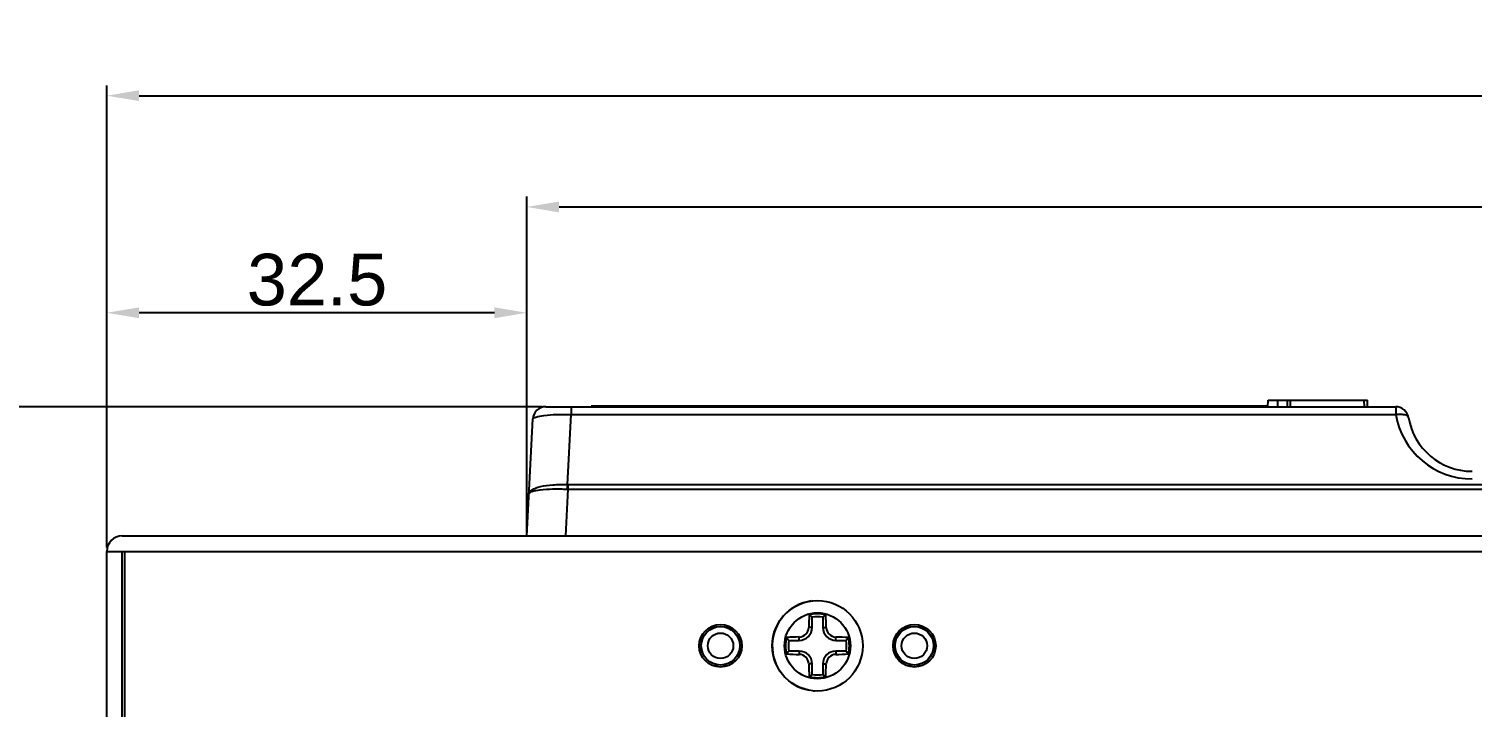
# Model space of a CAD drawing. Extents: x -425 to 6552, y -3049 to 3105.
# Drawn here: x 1207.1 to 1318.7, y -1649.2 to -1596.7 of the extents above; entities that cross this region are included whole.
import ezdxf

# ---------------------------------------------------------------- set-up
doc = ezdxf.new("R2010")
doc.units = 0
doc.header["$PDMODE"] = 3
doc.header["$PDSIZE"] = 1.5
doc.layers.get('0').update_dxf_attribs({"linetype": 'CONTINUOUS'})
doc.layers.get('DEFPOINTS').update_dxf_attribs({"linetype": 'CONTINUOUS'})
doc.layers.add('DIM', color=1, linetype='CONTINUOUS')
doc.styles.add('OMI-1', font='arial.ttf', dxfattribs={"oblique": 1})
doc.dimstyles.new('1', dxfattribs={"dimtxt": 4, "dimasz": 2.5, "dimexe": 0.8, "dimexo": 0.3, "dimgap": 0.5, "dimtad": 1, "dimtoh": 1, "dimdec": 1, "dimzin": 0, "dimtxsty": 'OMI-1', "dimcen": 0, "dimclrd": 256, "dimclre": 256, "dimclrt": 256, "dimazin": 3, "dimtfac": 0.8, "dimtdec": 1, "dimtix": 1, "dimtmove": 0, "dimatfit": 3, "dimtolj": 1, "dimtzin": 0})

# ---------------------------------------------------------------- blocks, each defined once
blk = doc.blocks.new('*D6205')
at = {"layer": 'DEFPOINTS', "color": 0}
for p in [(1478.09, -1601.85), (1213.08, -1637.12), (1478.09, -1637.12)]:
    blk.add_point(p, dxfattribs=at)
at = {"layer": 'DIM'}
for p, q in [((1213.08, -1636.82), (1213.08, -1601.05)), ((1478.09, -1636.82), (1478.09, -1601.05)), ((1215.58, -1601.85), (1475.59, -1601.85))]:
    blk.add_line(p, q, dxfattribs=at)
for points in [[(1215.58, -1601.43), (1215.58, -1602.26), (1213.08, -1601.85)], [(1475.59, -1602.26), (1475.59, -1601.43), (1478.09, -1601.85)]]:
    blk.add_solid(points, dxfattribs=at)
at = {"layer": 'DIM', "insert": (1345.59, -1599.3), "char_height": 4, "attachment_point": 5, "style": 'OMI-1'}
blk.add_mtext('\\A1;265.0', dxfattribs=at)
blk = doc.blocks.new('*D6206')
at = {"layer": 'DEFPOINTS', "color": 0}
for p in [(1415.6, -1610.46), (1245.58, -1635.92), (1415.6, -1635.92)]:
    blk.add_point(p, dxfattribs=at)
at = {"layer": 'DIM'}
for p, q in [((1245.58, -1635.62), (1245.58, -1609.66)), ((1248.08, -1610.46), (1413.1, -1610.46)), ((1415.6, -1635.62), (1415.6, -1609.66))]:
    blk.add_line(p, q, dxfattribs=at)
for points in [[(1248.08, -1610.04), (1248.08, -1610.88), (1245.58, -1610.46)], [(1413.1, -1610.88), (1413.1, -1610.04), (1415.6, -1610.46)]]:
    blk.add_solid(points, dxfattribs=at)
at = {"layer": 'DIM', "insert": (1330.59, -1607.92), "char_height": 4, "attachment_point": 5, "style": 'OMI-1'}
blk.add_mtext('\\A1;170.0', dxfattribs=at)
blk = doc.blocks.new('*D6207')
at = {"layer": 'DEFPOINTS', "color": 0}
for p in [(1213.08, -1618.65), (1213.08, -1618.93), (1245.58, -1618.65)]:
    blk.add_point(p, dxfattribs=at)
at = {"layer": 'DIM'}
for p, q in [((1213.08, -1618.63), (1213.08, -1617.85)), ((1245.58, -1618.35), (1245.58, -1617.85)), ((1243.08, -1618.65), (1215.58, -1618.65))]:
    blk.add_line(p, q, dxfattribs=at)
for points in [[(1215.58, -1618.23), (1215.58, -1619.07), (1213.08, -1618.65)], [(1243.08, -1619.07), (1243.08, -1618.23), (1245.58, -1618.65)]]:
    blk.add_solid(points, dxfattribs=at)
at = {"layer": 'DIM', "insert": (1229.33, -1616.11), "char_height": 4, "attachment_point": 5, "style": 'OMI-1'}
blk.add_mtext('\\A1;32.5', dxfattribs=at)
blk = doc.blocks.new('*D6209')
at = {"layer": 'DEFPOINTS', "color": 0}
for p in [(1185.8, -1625.92), (1247.05, -1625.92), (1177.1, -1876.13)]:
    blk.add_point(p, dxfattribs=at)
at = {"layer": 'DIM'}
for p, q in [((1246.75, -1625.92), (1185, -1625.92)), ((1185.8, -1873.63), (1185.8, -1628.42)), ((1177.4, -1876.13), (1186.6, -1876.13))]:
    blk.add_line(p, q, dxfattribs=at)
for points in [[(1186.22, -1628.42), (1185.39, -1628.42), (1185.8, -1625.92)], [(1185.39, -1873.63), (1186.22, -1873.63), (1185.8, -1876.13)]]:
    blk.add_solid(points, dxfattribs=at)
at = {"layer": 'DIM', "insert": (1183.26, -1751.02), "char_height": 4, "attachment_point": 5, "rotation": 90, "style": 'OMI-1'}
blk.add_mtext('\\A1;250.2', dxfattribs=at)

msp = doc.modelspace()

# ---------------------------------------------------------------- linework, layer by layer
at = {"color": 7, "linetype": 'CONTINUOUS'}
for p, q in [((1247.05, -1625.92), (1312.83, -1625.92)), ((1249.01, -1625.92), (1249.01, -1626.51)), ((1250.58, -1625.87), (1250.58, -1625.92)), ((1302.94, -1625.87), (1250.58, -1625.87)), ((1302.58, -1625.87), (1302.58, -1625.92)), ((1302.94, -1625.92), (1302.95, -1625.42)), ((1302.95, -1625.42), (1310.65, -1625.42)), ((1303.7, -1625.92), (1303.71, -1625.42)), ((1304.46, -1625.92), (1304.47, -1625.42)), ((1304.69, -1625.92), (1304.7, -1625.42)), ((1310.41, -1625.92), (1310.4, -1625.42)), ((1310.66, -1625.92), (1310.65, -1625.42)), ((1312.83, -1625.92), (1312.83, -1626.51)), ((1245.58, -1635.92), (1246.06, -1626.87)), ((1248.73, -1631.95), (1249.01, -1626.51)), ((1249.01, -1626.51), (1312.83, -1626.51)), ((1248.77, -1632.3), (1248.58, -1635.92)), ((1248.77, -1631.95), (1248.77, -1632.3)), ((1248.77, -1631.95), (1412.42, -1631.95)), ((1248.77, -1632.3), (1412.42, -1632.3)), ((1214.28, -1635.92), (1476.89, -1635.92)), ((1213.08, -1654.92), (1213.08, -1637.12)), ((1213.08, -1637.12), (1478.09, -1637.12)), ((1214.28, -1654.92), (1214.28, -1637.12)), ((1214.48, -1652.92), (1214.48, -1637.12)), ((1267.67, -1643), (1267.41, -1643)), ((1267.67, -1643), (1267.67, -1642.21)), ((1268.5, -1642.21), (1268.5, -1643)), ((1268.5, -1643), (1268.75, -1643)), ((1265.87, -1644), (1266.67, -1644)), ((1266.67, -1644), (1266.67, -1643.75)), ((1269.5, -1644), (1269.5, -1643.75)), ((1269.5, -1644), (1270.29, -1644)), ((1266.67, -1644.83), (1265.87, -1644.83)), ((1266.67, -1644.83), (1266.67, -1645.09)), ((1269.5, -1644.83), (1269.5, -1645.09)), ((1270.29, -1644.83), (1269.5, -1644.83)), ((1267.67, -1645.83), (1267.41, -1645.83)), ((1267.67, -1646.63), (1267.67, -1645.83)), ((1268.5, -1645.83), (1268.5, -1646.63)), ((1268.5, -1645.83), (1268.75, -1645.83))]:
    msp.add_line(p, q, dxfattribs=at)
msp.add_lwpolyline([(1248.73, -1631.95), (1248.73, -1631.95), (1248.74, -1631.95), (1248.74, -1631.95), (1248.75, -1631.95), (1248.75, -1631.95), (1248.75, -1631.95), (1248.76, -1631.95), (1248.76, -1631.95), (1248.77, -1631.95)], dxfattribs=at)
for centre, radius in [((1268.08, -1644.42), 3.5), ((1268.08, -1644.42), 2.55), ((1260.58, -1644.42), 1.65), ((1260.58, -1644.42), 1.5), ((1260.58, -1644.42), 1.49), ((1275.58, -1644.42), 1.65), ((1275.58, -1644.42), 1.5), ((1275.58, -1644.42), 1.49), ((1260.58, -1644.42), 0.986), ((1275.58, -1644.42), 0.986)]:
    msp.add_circle(centre, radius, dxfattribs=at)
for centre, radius, start, end in [((1247.05, -1626.92), 1, 90, 177), ((1312.83, -1626.92), 1, 9.5941, 90), ((1318.75, -1625.51), 6, 189.5954, 269.9987), ((1318.75, -1625.92), 5, 189.5941, 270), ((1291.74, -1634.38), 43.08, 176.7646, 177.2354), ((1248.8, -1630.52), 1.78, 267.2145, 269.0039), ((1214.28, -1637.12), 1.2, 90, 180), ((1268.08, -1644.42), 3.5, 98.007, 259.4854), ((1266.67, -1643), 1, 270, 0), ((1266.65, -1642.98), 0.762, 271.5443, 358.4557), ((1317.06, -1644.35), 49.67, 177.3222, 178.4476), ((1268.08, -1644.42), 2.47, 75.0781, 104.9219), ((1262.89, -1647.96), 7.48, 50.3174, 52.4986), ((1268.08, -1644.42), 2.25, 79.3916, 100.6084), ((1273.27, -1647.96), 7.48, 127.5014, 129.6826), ((1269.5, -1643), 1, 180, 270), ((1219.66, -1644.33), 49.12, 1.5461, 2.6841), ((1269.52, -1642.98), 0.762, 181.5432, 268.4568), ((1268.08, -1644.42), 2.47, 165.0781, 194.9219), ((1267.99, -1692.84), 49.12, 91.5461, 92.6841), ((1271.62, -1639.23), 7.48, 217.5014, 219.6826), ((1268.08, -1644.42), 2.25, 169.3916, 190.6084), ((1268.15, -1693.4), 49.67, 87.3222, 88.4476), ((1264.54, -1639.23), 7.48, 320.3174, 322.4986), ((1268.08, -1644.42), 2.25, 349.3916, 10.6084), ((1268.08, -1644.42), 2.47, 345.0781, 14.9219), ((1271.62, -1649.61), 7.48, 140.3174, 142.4986), ((1268.01, -1595.44), 49.67, 267.3222, 268.4476), ((1266.67, -1645.83), 1, 0, 90), ((1266.65, -1645.85), 0.762, 1.5442, 88.4558), ((1269.5, -1645.83), 1, 90, 180), ((1269.52, -1645.85), 0.762, 91.5432, 178.4568), ((1268.17, -1595.99), 49.12, 271.5461, 272.6841), ((1264.54, -1649.61), 7.48, 37.5014, 39.6826), ((1316.51, -1644.51), 49.12, 181.5461, 182.6841), ((1219.1, -1644.49), 49.67, 357.3222, 358.4476), ((1262.89, -1640.88), 7.48, 307.5014, 309.6826), ((1268.08, -1644.42), 2.47, 255.0781, 284.9219), ((1268.08, -1644.42), 2.25, 259.3916, 280.6084), ((1273.27, -1640.88), 7.48, 230.3174, 232.4986), ((1268.08, -1644.42), 3.5, 265.0716, 266.5929)]:
    msp.add_arc(centre, radius, start, end, dxfattribs=at)
for points, knots in [([(1246.06, -1626.87), (1246.06, -1626.83), (1246.14, -1626.76), (1246.42, -1626.67), (1247.02, -1626.57), (1247.93, -1626.51), (1248.63, -1626.51), (1249.01, -1626.51)], [0, 0, 0, 0, 0.031421, 0.090586, 0.302099, 0.620096, 1, 1, 1, 1]), ([(1312.83, -1626.51), (1312.95, -1626.49), (1313.18, -1626.48), (1313.51, -1626.51), (1313.79, -1626.62), (1313.82, -1626.75)], [0, 0, 0, 0, 0.342118, 0.637997, 1, 1, 1, 1]), ([(1245.75, -1632.67), (1245.76, -1632.54), (1245.96, -1632.35), (1246.29, -1632.2), (1246.82, -1632.04), (1247.65, -1631.94), (1248.35, -1631.93), (1248.73, -1631.95)], [0, 0, 0, 0, 0.124611, 0.220953, 0.341779, 0.645327, 1, 1, 1, 1]), ([(1245.75, -1632.67), (1245.75, -1632.63), (1245.83, -1632.55), (1246.12, -1632.43), (1246.72, -1632.32), (1247.64, -1632.27), (1248.33, -1632.28), (1248.71, -1632.3)], [0, 0, 0, 0, 0.037839, 0.100644, 0.314921, 0.628901, 1, 1, 1, 1])]:
    msp.add_open_spline(points, degree=3, knots=knots, dxfattribs=at)

# ---------------------------------------------------------------- dimensions: what is measured, and where the dimension line sits
at = {"layer": 'DIM'}
dim = msp.add_linear_dim(base=(1478.09, -1601.85), p1=(1213.08, -1637.12), p2=(1478.09, -1637.12), dimstyle='1', dxfattribs=at)
dim.commit()
dim.dimension.update_dxf_attribs({"geometry": '*D6205', "text_midpoint": (1345.59, -1601.85), "dimtype": 160})
for base, p1, p2, picture, middle in [((1415.6, -1610.46), (1245.58, -1635.92), (1415.6, -1635.92), '*D6206', (1330.59, -1607.92)), ((1213.08, -1618.65), (1245.58, -1618.65), (1213.08, -1618.93), '*D6207', (1229.33, -1616.11))]:
    dim = msp.add_linear_dim(base=base, p1=p1, p2=p2, dimstyle='1', dxfattribs=at)
    dim.commit()
    dim.dimension.update_dxf_attribs({"geometry": picture, "text_midpoint": middle})
dim = msp.add_linear_dim(base=(1185.8, -1625.92), p1=(1177.1, -1876.13), p2=(1247.05, -1625.92), angle=90, dimstyle='1', dxfattribs=at)
dim.commit()
dim.dimension.update_dxf_attribs({"geometry": '*D6209', "text_midpoint": (1183.26, -1751.02)})

doc.saveas('drawing.dxf')
